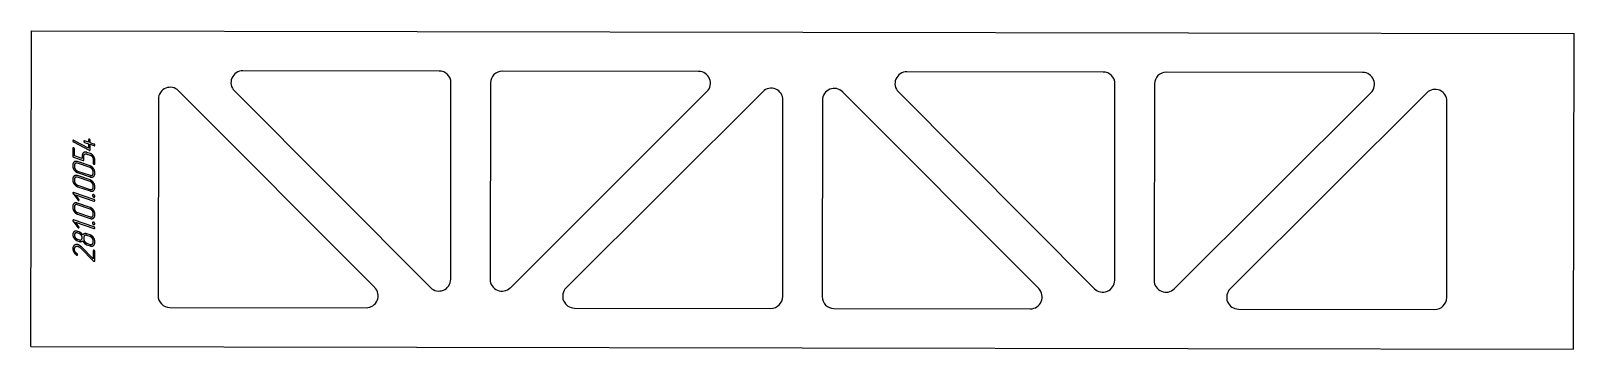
# Model space of a CAD drawing. Header units: millimetres. Extents: x 45 to 2001, y 90 to 493.
import ezdxf

# ---------------------------------------------------------------- set-up
doc = ezdxf.new("R2010")
doc.units = ezdxf.units.MM
doc.linetypes.add('K5LT_BASIC', pattern=[0])
doc.layers.add('Engraving', color=7, linetype='Continuous')

msp = doc.modelspace()

# ---------------------------------------------------------------- linework, layer by layer
at = {"color": 143, "linetype": 'K5LT_BASIC', "lineweight": 25, "true_color": 0x33acca}
for p, q in [((45.3, 92.7), (46, 492.7)), ((46, 492.7), (2000.9, 489.5)), ((2000.3, 89.5), (2000.9, 489.5)), ((562.7, 441.8), (313.9, 442.2)), ((891.5, 441.3), (642.7, 441.7)), ((1404.1, 440.5), (1155.3, 440.9)), ((1732.9, 440), (1484.1, 440.4)), ((481, 167.6), (232.6, 416.8)), ((303.3, 416.7), (551.7, 167.5)), ((577.3, 178), (577.7, 426.8)), ((627.7, 426.7), (627.3, 178)), ((652.9, 167.3), (902.1, 415.7)), ((972.8, 415.6), (723.6, 167.2)), ((1322.4, 166.2), (1074, 415.4)), ((1144.7, 415.3), (1393.1, 166.1)), ((1418.7, 176.7), (1419.1, 425.5)), ((1469.1, 425.4), (1468.7, 176.6)), ((1494.3, 166), (1743.5, 414.3)), ((1814.2, 414.2), (1565, 165.8)), ((206.9, 406.2), (206.5, 157.4)), ((998, 156.1), (998.4, 404.9)), ((1048.4, 404.8), (1048, 156.1)), ((1839.4, 154.8), (1839.8, 403.6)), ((221.5, 142.4), (470.3, 142)), ((734.2, 141.6), (982.9, 141.2)), ((1062.9, 141), (1311.7, 140.6)), ((1575.6, 140.2), (1824.4, 139.8)), ((45.3, 92.7), (2000.3, 89.5))]:
    msp.add_line(p, q, dxfattribs=at)
for centre, start, end in [((313.9, 427.2), 89.9079, 224.9079), ((562.7, 426.8), 359.9079, 89.9079), ((642.7, 426.7), 89.9079, 179.9079), ((891.5, 426.3), 314.9079, 89.9079), ((1155.3, 425.9), 89.9079, 224.9079), ((1404.1, 425.5), 359.9079, 89.9079), ((1484.1, 425.4), 89.9079, 179.9079), ((1732.9, 425), 314.9079, 89.9079), ((221.9, 406.2), 44.9079, 179.9079), ((983.4, 405), 359.9079, 134.9079), ((1063.4, 404.8), 44.9079, 179.9079), ((1824.8, 403.6), 359.9079, 134.9079), ((562.3, 178.1), 224.9079, 359.9079), ((642.3, 177.9), 179.9079, 314.9079), ((1403.7, 176.7), 224.9079, 359.9079), ((1483.7, 176.6), 179.9079, 314.9079), ((221.5, 157.4), 179.9079, 269.9079), ((470.3, 157), 269.9079, 44.9079), ((734.2, 156.6), 134.9079, 269.9079), ((1311.8, 155.6), 269.9079, 44.9079), ((1575.6, 155.2), 134.9079, 269.9079), ((983, 156.2), 269.9079, 359.9079), ((1063, 156), 179.9079, 269.9079), ((1824.4, 154.8), 269.9079, 359.9079)]:
    msp.add_arc(centre, 15, start, end, dxfattribs=at)
at = {"layer": 'Engraving', "color": 143, "linetype": 'K5LT_BASIC', "lineweight": 25, "true_color": 0x33acca}
for p, q in [((98.5, 353.4), (98.7, 352.7)), ((99.3, 352.2), (119.2, 341.4)), ((99.7, 354), (99.5, 354.1)), ((118.4, 343.9), (99.7, 354)), ((118.4, 351.6), (113.4, 353.3)), ((118.4, 354.6), (118.4, 351.6)), ((120.4, 351), (120.4, 354)), ((98.5, 343.8), (98.5, 333.9)), ((99.5, 332.6), (111.4, 328.5)), ((100.5, 334.2), (100.5, 343.2)), ((110.4, 330.8), (100.5, 334.2)), ((110.4, 334.8), (110.4, 330.8)), ((112.4, 329.1), (112.4, 334.1)), ((113.4, 351.3), (118.4, 349.6)), ((120.4, 337.4), (116.4, 338.7)), ((116.4, 336.7), (120.4, 335.4)), ((118.4, 349.6), (118.4, 343.9)), ((119.2, 341.4), (119.4, 341.3)), ((125.3, 349.3), (120.4, 351)), ((120.4, 349), (125.3, 347.3)), ((120.4, 342), (120.4, 349)), ((98.5, 323.1), (98.5, 321.1)), ((100.5, 322.4), (100.5, 320.4)), ((120.4, 321.6), (104.5, 327)), ((120.4, 319.6), (104.5, 325)), ((104.5, 315.1), (120.4, 309.7)), ((104.5, 313.1), (120.4, 307.7)), ((124.3, 330.1), (124.3, 325.1)), ((124.3, 312.3), (124.3, 314.3)), ((126.3, 324.4), (126.3, 329.4)), ((126.3, 311.6), (126.3, 313.6)), ((98.5, 305.3), (98.5, 303.3)), ((100.5, 304.6), (100.5, 302.6)), ((120.4, 303.8), (104.5, 309.3)), ((120.4, 301.8), (104.5, 307.3)), ((104.5, 297.3), (120.4, 291.9)), ((104.5, 295.3), (120.4, 289.9)), ((124.3, 294.5), (124.3, 296.5)), ((126.3, 293.8), (126.3, 295.8)), ((98.8, 286.5), (104.8, 278.5)), ((125.3, 279.1), (99.5, 287.9)), ((101.9, 285.1), (125.3, 277.1)), ((106.1, 279.4), (101.9, 285.1)), ((120.4, 269), (104.5, 274.4)), ((98.5, 270.5), (98.5, 268.5)), ((100.5, 269.8), (100.5, 267.8)), ((120.4, 267), (104.5, 272.4)), ((104.5, 262.5), (120.4, 257.1)), ((104.5, 260.5), (120.4, 255.1)), ((124.3, 259.7), (124.3, 261.7)), ((126.3, 259), (126.3, 261)), ((98.8, 251.6), (104.8, 243.7)), ((125.3, 244.3), (99.5, 253.1)), ((101.9, 250.3), (125.3, 242.3)), ((106.1, 244.6), (101.9, 250.3)), ((103.2, 238.9), (102.1, 239)), ((103.8, 238.8), (103.2, 238.9)), ((104.4, 238.6), (103.8, 238.8)), ((106.5, 237.9), (104.4, 238.6)), ((106.5, 235.9), (104.4, 236.6)), ((120.4, 234.2), (116.4, 235.5)), ((98.5, 234.6), (98.5, 234)), ((98.5, 234), (98.6, 233.3)), ((98.6, 233.3), (98.9, 232.2)), ((104.4, 228.7), (106.5, 228)), ((104.4, 226.7), (106.5, 226)), ((106.8, 218.9), (107.5, 218.4)), ((107.5, 218.4), (108.3, 217.7)), ((108.3, 217.7), (124.8, 201.1)), ((124.3, 204), (109.4, 219)), ((112.4, 230.9), (112.4, 228.9)), ((120.4, 232.2), (116.4, 233.5)), ((116.4, 223.6), (120.4, 222.2)), ((116.4, 221.6), (120.4, 220.3)), ((124.3, 224.9), (124.3, 226.9)), ((126.3, 224.2), (126.3, 226.2)), ((103.2, 208.7), (103.6, 208.5)), ((124.3, 214), (124.3, 204)), ((126.3, 201.4), (126.3, 213.3))]:
    msp.add_line(p, q, dxfattribs=at)
for points in [[(98.8, 354), (98.5, 353.8), (98.5, 353.4)], [(98.7, 352.7), (98.9, 352.4), (99.3, 352.2)], [(99.5, 354.1), (99, 354.2), (98.8, 354)], [(112.7, 353.3), (112.4, 353), (112.4, 352.7)], [(112.4, 352.7), (112.4, 352.3), (112.7, 351.9)], [(113.4, 353.3), (112.9, 353.5), (112.7, 353.3)], [(118.7, 355.2), (118.4, 355), (118.4, 354.6)], [(119.4, 355.3), (119, 355.4), (118.7, 355.2)], [(120.1, 354.8), (119.7, 355.2), (119.4, 355.3)], [(120.4, 354), (120.4, 354.4), (120.1, 354.8)], [(98.8, 344.4), (98.5, 344.2), (98.5, 343.8)], [(98.5, 333.9), (98.5, 332.9), (99.5, 332.6)], [(99.5, 344.5), (99.1, 344.6), (98.8, 344.4)], [(100.2, 344), (99.8, 344.4), (99.5, 344.5)], [(100.5, 343.2), (100.5, 343.6), (100.2, 344)], [(112.2, 338.4), (110.4, 337.3), (110.4, 334.8)], [(116.4, 338.7), (113.9, 339.6), (112.2, 338.4)], [(112.4, 334.1), (112.4, 335.8), (113.6, 336.5)], [(112.7, 351.9), (113.1, 351.4), (113.4, 351.3)], [(113.6, 336.5), (114.7, 337.3), (116.4, 336.7)], [(119.4, 341.3), (119.8, 341.2), (120.1, 341.4)], [(120.1, 341.4), (120.4, 341.6), (120.4, 342)], [(124.6, 334.2), (122.8, 336.6), (120.4, 337.4)], [(120.4, 335.4), (122, 334.8), (123.2, 333.3)], [(123.2, 333.3), (124.3, 331.7), (124.3, 330.1)], [(126.3, 329.4), (126.3, 331.9), (124.6, 334.2)], [(126.1, 348.7), (125.8, 349.1), (125.3, 349.3)], [(125.3, 347.3), (125.9, 347.1), (126.1, 347.3)], [(126.3, 347.9), (126.3, 348.4), (126.1, 348.7)], [(126.1, 347.3), (126.3, 347.7), (126.3, 347.9)], [(100.2, 326.7), (98.5, 325.5), (98.5, 323.1)], [(98.5, 321.1), (98.5, 318.6), (100.3, 316.2)], [(104.5, 327), (102, 327.9), (100.2, 326.7)], [(100.3, 316.2), (102.1, 313.9), (104.5, 313.1)], [(101.7, 324.8), (100.5, 324), (100.5, 322.4)], [(100.5, 320.4), (100.5, 318.8), (101.6, 317.2)], [(101.6, 317.2), (102.8, 315.6), (104.5, 315.1)], [(104.5, 325), (102.8, 325.6), (101.7, 324.8)], [(111.4, 328.5), (112.4, 328.1), (112.4, 329.1)], [(124.6, 318.4), (122.8, 320.8), (120.4, 321.6)], [(123.2, 317.5), (122.1, 319), (120.4, 319.6)], [(124.3, 314.3), (124.3, 315.9), (123.2, 317.5)], [(124.3, 325.1), (124.3, 324.6), (124.7, 324.2)], [(126.3, 313.6), (126.3, 316.1), (124.6, 318.4)], [(124.7, 324.2), (125.1, 323.8), (125.3, 323.8)], [(125.3, 323.8), (125.7, 323.6), (126.1, 323.8)], [(126.1, 323.8), (126.3, 324), (126.3, 324.4)], [(100.2, 308.9), (98.5, 307.7), (98.5, 305.3)], [(98.5, 303.3), (98.5, 300.8), (100.3, 298.5)], [(104.5, 309.3), (102, 310.1), (100.2, 308.9)], [(100.3, 298.5), (102.1, 296.1), (104.5, 295.3)], [(101.7, 307), (100.5, 306.3), (100.5, 304.6)], [(100.5, 302.6), (100.5, 301), (101.6, 299.4)], [(101.6, 299.4), (102.8, 297.9), (104.5, 297.3)], [(104.5, 307.3), (102.8, 307.8), (101.7, 307)], [(120.4, 309.7), (122, 309.1), (123.2, 309.9)], [(120.4, 307.7), (122.9, 306.8), (124.6, 308.1)], [(124.6, 300.7), (122.8, 303), (120.4, 303.8)], [(123.2, 299.7), (122.1, 301.3), (120.4, 301.8)], [(123.2, 309.9), (124.3, 310.7), (124.3, 312.3)], [(124.3, 296.5), (124.3, 298.1), (123.2, 299.7)], [(123.2, 292.1), (124.3, 292.9), (124.3, 294.5)], [(124.6, 308.1), (126.3, 309.3), (126.3, 311.6)], [(126.3, 295.8), (126.3, 298.3), (124.6, 300.7)], [(124.6, 290.3), (126.3, 291.5), (126.3, 293.8)], [(98.8, 287.8), (98.5, 287.6), (98.5, 287.2)], [(98.5, 287.2), (98.5, 286.8), (98.8, 286.5)], [(100.2, 274.1), (98.5, 272.9), (98.5, 270.5)], [(99.5, 287.9), (99, 288.1), (98.8, 287.8)], [(104.5, 274.4), (102, 275.3), (100.2, 274.1)], [(104.8, 278.5), (105.3, 278), (105.4, 278)], [(105.4, 278), (105.8, 277.8), (106.1, 278)], [(106.4, 278.6), (106.4, 279), (106.1, 279.4)], [(106.1, 278), (106.4, 278.2), (106.4, 278.6)], [(120.4, 291.9), (122, 291.3), (123.2, 292.1)], [(120.4, 289.9), (122.9, 289), (124.6, 290.3)], [(123.8, 285), (123.4, 284.7), (123.4, 284.2)], [(123.4, 284.2), (123.4, 283.5), (123.9, 282.9)], [(124.8, 285.2), (124.3, 285.4), (123.8, 285)], [(123.9, 282.9), (124.5, 282.3), (124.8, 282.2)], [(125.9, 284.4), (125.4, 285), (124.8, 285.2)], [(124.8, 282.2), (125.4, 282), (125.9, 282.2)], [(126.1, 278.6), (125.8, 279), (125.3, 279.1)], [(125.3, 277.1), (125.9, 277), (126.1, 277.2)], [(126.3, 283.2), (126.3, 283.9), (125.9, 284.4)], [(125.9, 282.2), (126.3, 282.5), (126.3, 283.2)], [(126.3, 277.8), (126.3, 278.2), (126.1, 278.6)], [(126.1, 277.2), (126.3, 277.6), (126.3, 277.8)], [(98.5, 268.5), (98.5, 266), (100.3, 263.6)], [(100.3, 263.6), (102.1, 261.3), (104.5, 260.5)], [(101.7, 272.2), (100.5, 271.4), (100.5, 269.8)], [(100.5, 267.8), (100.5, 266.2), (101.6, 264.6)], [(101.6, 264.6), (102.8, 263), (104.5, 262.5)], [(104.5, 272.4), (102.8, 273), (101.7, 272.2)], [(124.6, 265.8), (122.8, 268.2), (120.4, 269)], [(123.2, 264.9), (122.1, 266.4), (120.4, 267)], [(120.4, 257.1), (122, 256.5), (123.2, 257.3)], [(120.4, 255.1), (122.9, 254.2), (124.6, 255.5)], [(124.3, 261.7), (124.3, 263.3), (123.2, 264.9)], [(123.2, 257.3), (124.3, 258.1), (124.3, 259.7)], [(126.3, 261), (126.3, 263.5), (124.6, 265.8)], [(124.6, 255.5), (126.3, 256.7), (126.3, 259)], [(98.8, 253), (98.5, 252.8), (98.5, 252.4)], [(98.5, 252.4), (98.5, 252), (98.8, 251.6)], [(100.2, 238.3), (98.5, 237.1), (98.5, 234.6)], [(99.5, 253.1), (99, 253.2), (98.8, 253)], [(102.1, 239), (101.1, 238.9), (100.2, 238.3)], [(101.6, 236.4), (100.5, 235.6), (100.5, 234)], [(104.4, 236.6), (102.8, 237.2), (101.6, 236.4)], [(104.8, 243.7), (105.3, 243.2), (105.4, 243.1)], [(105.4, 243.1), (105.8, 243), (106.1, 243.2)], [(106.4, 243.8), (106.4, 244.2), (106.1, 244.6)], [(106.1, 243.2), (106.4, 243.4), (106.4, 243.8)], [(109, 236.5), (107.9, 237.4), (106.5, 237.9)], [(109.3, 233.8), (108.2, 235.3), (106.5, 235.9)], [(111.1, 234.1), (110.2, 235.6), (109, 236.5)], [(113.2, 235.7), (111.8, 235.3), (111.1, 234.1)], [(116.4, 235.5), (114.7, 236.1), (113.2, 235.7)], [(123.8, 250.2), (123.4, 249.9), (123.4, 249.4)], [(123.4, 249.4), (123.4, 248.6), (123.9, 248.1)], [(124.8, 250.4), (124.3, 250.5), (123.8, 250.2)], [(123.9, 248.1), (124.5, 247.5), (124.8, 247.4)], [(125.9, 249.6), (125.4, 250.2), (124.8, 250.4)], [(124.8, 247.4), (125.4, 247.2), (125.9, 247.4)], [(126.1, 243.8), (125.8, 244.1), (125.3, 244.3)], [(125.3, 242.3), (125.9, 242.1), (126.1, 242.4)], [(126.3, 248.4), (126.3, 249.1), (125.9, 249.6)], [(125.9, 247.4), (126.3, 247.7), (126.3, 248.4)], [(126.3, 243), (126.3, 243.4), (126.1, 243.8)], [(126.1, 242.4), (126.3, 242.8), (126.3, 243)], [(100.4, 221), (98.5, 219.4), (98.5, 216.6)], [(98.5, 216.6), (98.5, 214.5), (99.6, 212.6)], [(98.9, 232.2), (99.3, 231), (100.2, 229.8)], [(100.2, 229.8), (102.1, 227.4), (104.4, 226.7)], [(105.3, 221.7), (102.5, 222.6), (100.4, 221)], [(100.5, 234), (100.5, 232.3), (101.6, 230.8)], [(100.5, 216), (100.5, 217), (100.9, 217.8)], [(101.3, 213.2), (100.5, 214.6), (100.5, 216)], [(100.9, 217.8), (101.3, 218.7), (101.9, 219.2)], [(101.6, 230.8), (102.8, 229.2), (104.4, 228.7)], [(101.9, 219.2), (103.3, 220.3), (105.3, 219.6)], [(107.2, 220.7), (106.3, 221.3), (105.3, 221.7)], [(105.3, 219.6), (106.1, 219.4), (106.8, 218.9)], [(106.5, 228), (108.1, 227.4), (109.3, 228.2)], [(106.5, 226), (107.9, 225.5), (109.1, 225.7)], [(109.4, 219), (108.2, 220.1), (107.2, 220.7)], [(109.1, 225.7), (110.3, 225.9), (111.1, 226.6)], [(110.4, 230.6), (110.4, 232.2), (109.3, 233.8)], [(109.3, 228.2), (110.4, 228.9), (110.4, 230.6)], [(111.1, 226.6), (112.1, 224.7), (113.5, 223.4)], [(113.6, 233.4), (112.4, 232.6), (112.4, 230.9)], [(112.4, 228.9), (112.4, 227.3), (113.6, 225.7)], [(113.5, 223.4), (114.9, 222.1), (116.4, 221.6)], [(116.4, 233.5), (114.7, 234.1), (113.6, 233.4)], [(113.6, 225.7), (114.7, 224.2), (116.4, 223.6)], [(124.6, 231), (122.9, 233.3), (120.4, 234.2)], [(123.2, 230.1), (122, 231.6), (120.4, 232.2)], [(120.4, 222.2), (122, 221.7), (123.2, 222.5)], [(120.4, 220.3), (122.9, 219.4), (124.6, 220.7)], [(124.3, 226.9), (124.3, 228.5), (123.2, 230.1)], [(123.2, 222.5), (124.3, 223.3), (124.3, 224.9)], [(126.3, 226.2), (126.3, 228.7), (124.6, 231)], [(124.6, 220.7), (126.3, 221.9), (126.3, 224.2)], [(99.6, 212.6), (100.8, 210.4), (103.2, 208.7)], [(103.9, 210.3), (102, 211.7), (101.3, 213.2)], [(103.6, 208.5), (104, 208.4), (104.3, 208.6)], [(104.4, 209.8), (104.2, 210.1), (103.9, 210.3)], [(104.3, 208.6), (104.5, 208.8), (104.5, 209.2)], [(104.5, 209.2), (104.5, 209.6), (104.4, 209.8)], [(124.7, 214.6), (124.3, 214.4), (124.3, 214)], [(125.3, 214.7), (125, 214.8), (124.7, 214.6)], [(124.8, 201.1), (125, 200.9), (125.3, 200.8)], [(126, 214.2), (125.7, 214.6), (125.3, 214.7)], [(125.3, 200.8), (125.7, 200.7), (126, 200.9)], [(126.3, 213.3), (126.3, 213.8), (126, 214.2)], [(126, 200.9), (126.3, 201.1), (126.3, 201.4)]]:
    msp.add_open_spline(points, degree=2, dxfattribs=at)

doc.saveas('drawing.dxf')
